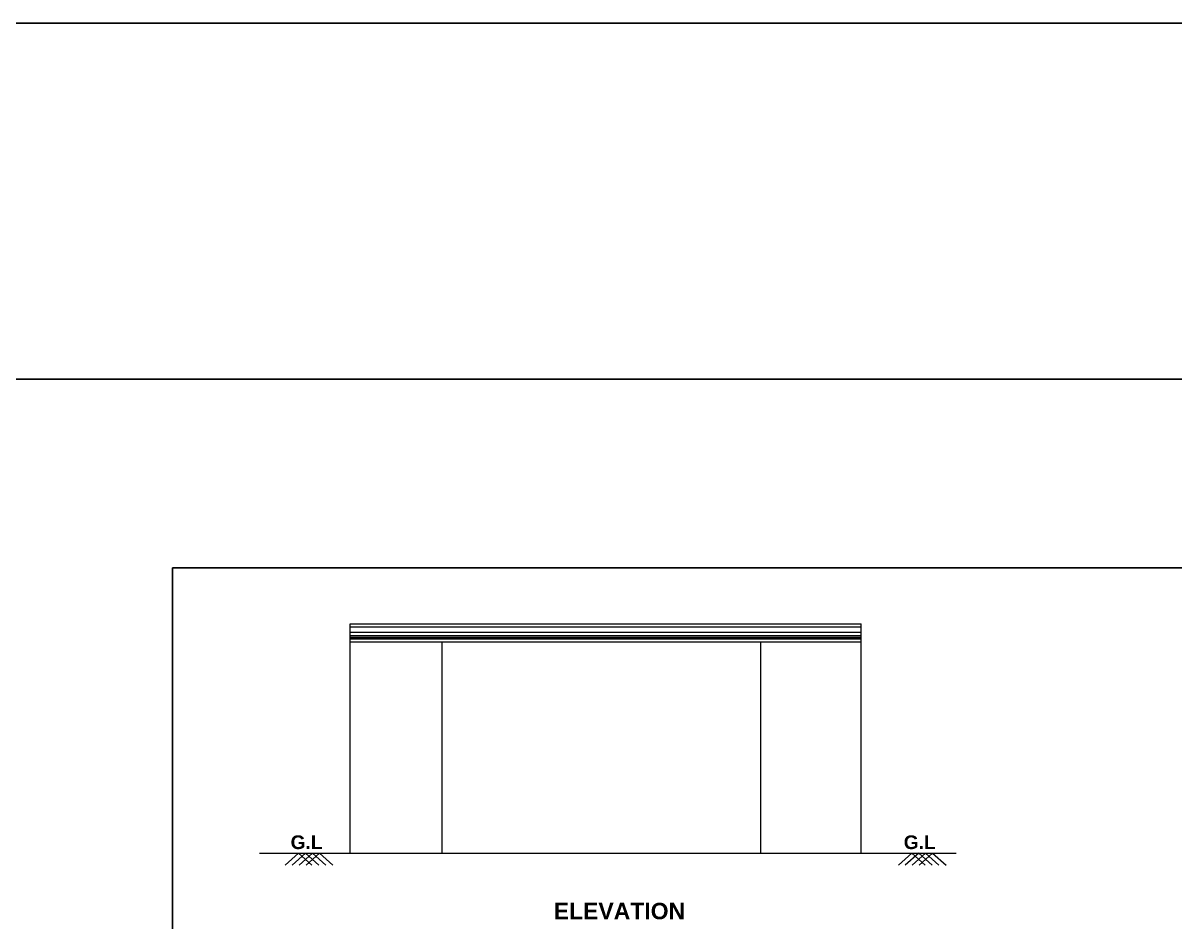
# Model space of a CAD drawing. Header units: metres. Extents: x 0 to 602, y 0 to 196.
# Drawn here: x 396.53 to 417.56, y 179.89 to 196.3 of the extents above; entities that cross this region are included whole.
import ezdxf

# ---------------------------------------------------------------- set-up
doc = ezdxf.new("R2010")
doc.units = ezdxf.units.M
doc.header["$MEASUREMENT"] = 0
doc.styles.add('Ar Bold', font='arialbd.ttf')

msp = doc.modelspace()

# ---------------------------------------------------------------- linework, layer by layer
at = {"color": 1, "linetype": 'Continuous'}
for p, q in [((402.501, 181.149), (402.501, 185.333)), ((402.501, 185.333), (411.831, 185.333)), ((411.831, 181.149), (411.831, 185.333)), ((402.501, 185.009), (411.831, 185.009)), ((404.181, 181.149), (404.181, 185.009)), ((410.001, 181.149), (410.001, 185.009))]:
    msp.add_line(p, q, dxfattribs=at)
at = {"color": 4, "linetype": 'Continuous'}
for p, q in [((402.501, 185.283), (411.831, 185.283)), ((402.501, 185.059), (411.831, 185.059))]:
    msp.add_line(p, q, dxfattribs=at)
at = {"color": 8, "linetype": 'Continuous'}
for p, q in [((402.501, 185.184), (411.831, 185.184)), ((402.501, 185.121), (411.831, 185.121)), ((402.501, 185.093), (411.831, 185.093)), ((402.501, 185.074), (411.831, 185.074))]:
    msp.add_line(p, q, dxfattribs=at)
at = {"color": 5, "linetype": 'Continuous'}
msp.add_line((400.851, 181.149), (413.563, 181.149), dxfattribs=at)
at = {"color": 30}
for p, q in [((401.562, 181.149), (401.317, 180.929)), ((401.689, 181.149), (401.445, 180.929)), ((401.562, 181.149), (401.806, 180.929)), ((401.816, 181.149), (401.571, 180.929)), ((401.689, 181.149), (401.933, 180.929)), ((401.943, 181.149), (401.699, 180.929)), ((401.816, 181.149), (402.06, 180.929)), ((401.943, 181.149), (402.187, 180.929)), ((412.752, 181.149), (412.508, 180.929)), ((412.879, 181.149), (412.635, 180.929)), ((412.752, 181.149), (412.996, 180.929)), ((413.006, 181.149), (412.762, 180.929)), ((412.879, 181.149), (413.124, 180.929)), ((413.134, 181.149), (412.889, 180.929)), ((413.006, 181.149), (413.25, 180.929)), ((413.134, 181.149), (413.378, 180.929))]:
    msp.add_line(p, q, dxfattribs=at)
at = {"linetype": 'Continuous', "lineweight": 30}
for points in [[(0, 196.3), (482.573, 196.3), (482.573, 0), (0, 0)], [(295.487, 189.801), (471.273, 189.801), (471.273, 15.108), (295.487, 15.108)], [(399.263, 186.357), (433.352, 186.357), (433.352, 166.109), (399.263, 166.109)]]:
    msp.add_lwpolyline(points, close=True, dxfattribs=at)

# ---------------------------------------------------------------- texts
at = {"style": 'Ar Bold'}
for s, height, p in [('G.L', 0.25, (401.417, 181.225)), ('G.L', 0.25, (412.607, 181.225)), ('ELEVATION', 0.3, (406.219, 179.944))]:
    msp.add_text(s, height=height, dxfattribs=at).set_placement(p)

doc.saveas('drawing.dxf')
